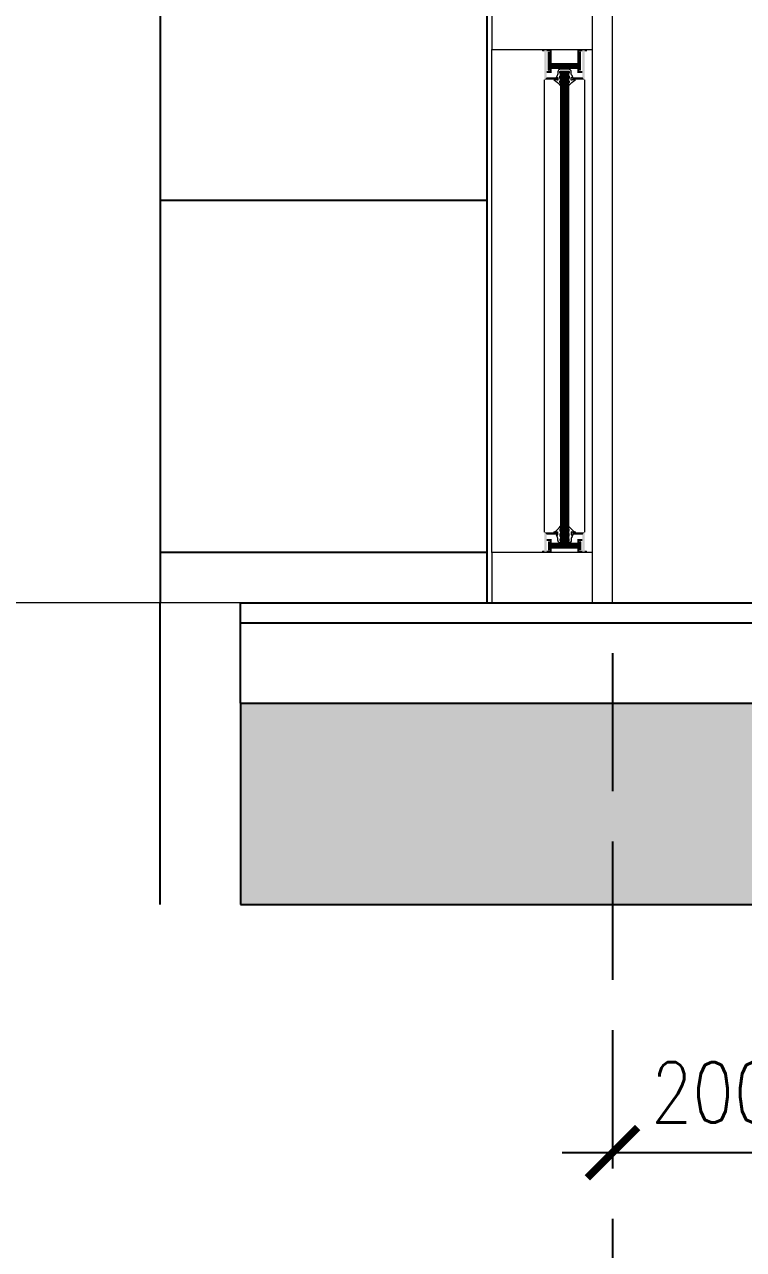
# Model space of a CAD drawing. Header units: inches. Extents: x -20583 to 399182, y -24453 to 525552.
# Drawn here: x 21750 to 22465, y 18219 to 19437 of the extents above; entities that cross this region are included whole.
import ezdxf

# ---------------------------------------------------------------- set-up
doc = ezdxf.new("R2010")
doc.units = ezdxf.units.IN
doc.header["$LTSCALE"] = 1000
doc.header["$MEASUREMENT"] = 0
doc.header["$PDMODE"] = 35
for name, pattern in [('DASHED', [0.75, 0.5, -0.25]), ('HIDDEN', [0.375, 0.25, -0.125]), ('HIDDEN2', [0.1875, 0.125, -0.0625])]:
    doc.linetypes.add(name, pattern=pattern)
for name, color, linetype in [('A-DIM', 9, 'Continuous'), ('A-Hidden', 8, 'HIDDEN'), ('Layer1', 1, 'Continuous'), ('Layer3', 3, 'Continuous'), ('Layer7', 8, 'Continuous')]:
    doc.layers.add(name, color=color, linetype=linetype)
for name, color, linetype, lineweight in [('A-FLOR-SLAB', 7, 'Continuous', 40), ('A-GLAZ', 134, 'Continuous', 18), ('A-RNDR-ALUM', 1, 'Continuous', 9), ('A-RNDR-PLST', 1, 'Continuous', 9), ('A-RNDR-PT36', 253, 'Continuous', 20)]:
    doc.layers.add(name, color=color, linetype=linetype, lineweight=lineweight)
doc.styles.add('ZZ-Dim All', font='romans.shx', dxfattribs={"width": 0.8})
doc.dimstyles.new('DIM-100', dxfattribs={"dimscale": 50, "dimtxt": 1.25, "dimasz": 1, "dimexe": 1, "dimexo": 1, "dimgap": 0.6, "dimtad": 1, "dimdec": 0, "dimrnd": 5, "dimdsep": 46, "dimtxsty": 'ZZ-Dim All', "dimblk1": 'ARCHTICK', "dimblk2": 'ARCHTICK', "dimsah": 1, "dimcen": 1, "dimdle": 1, "dimclrd": 256, "dimclre": 8, "dimclrt": 256, "dimazin": 2, "dimtfac": 1, "dimtdec": 0, "dimtix": 1, "dimtmove": 2, "dimatfit": 2, "dimfxl": 0.1, "dimtolj": 1, "dimtzin": 0, "dimlwd": -1, "dimlwe": -1, "dimarcsym": 0})

# ---------------------------------------------------------------- blocks, each defined once
blk = doc.blocks.new('GLAZ-5')
at = {"layer": 'A-GLAZ'}
for p, q in [((-26.3, 528.5, 0), (-26.3, 58.5, 0)), ((-24.9, 528.5, 0), (-24.9, 58.5, 0)), ((-23.6, 528.5, 0), (-23.6, 58.5, 0)), ((-22.3, 528.5, 0), (-22.3, 58.5, 0)), ((-20.9, 528.5, 0), (-20.9, 58.5, 0)), ((-19.6, 528.5, 0), (-19.6, 58.5, 0)), ((-18.3, 528.5, 0), (-18.3, 58.5, 0))]:
    blk.add_line(p, q, dxfattribs=at)
at = {"layer": 'A-RNDR-ALUM'}
for p, q in [((-50, 50, 0), (-50, 550, 0)), ((50, 50, 0), (50, 550, 0)), ((-38.2, 547.4, 0), (-37.5, 547.4, 0)), ((-38.2, 529.4, 0), (-38.2, 547.4, 0)), ((-38.2, 547.4, 0), (-37.5, 547.4, 0)), ((-38.2, 529.4, 0), (-38.2, 547.4, 0)), ((-37.5, 529.4, 0), (-37.5, 547.4, 0)), ((-37.5, 529.4, 0), (-37.5, 547.4, 0)), ((-36, 547.4, 0), (-35.3, 547.4, 0)), ((-36, 547.4, 0), (-35.3, 547.4, 0)), ((-6.4, 547.4, 0), (-7.1, 547.4, 0)), ((-7.1, 529.4, 0), (-7.1, 547.4, 0)), ((-6.4, 547.4, 0), (-7.1, 547.4, 0)), ((-7.1, 529.4, 0), (-7.1, 547.4, 0)), ((-6.4, 529.4, 0), (-6.4, 547.4, 0)), ((-6.4, 529.4, 0), (-6.4, 547.4, 0)), ((-38.2, 529.4, 0), (-37.5, 529.4, 0)), ((-38.2, 529.4, 0), (-37.5, 529.4, 0)), ((-37.5, 535.7, 0), (-7.1, 535.7, 0)), ((-37.5, 535.7, 0), (-7.1, 535.7, 0)), ((-37.5, 534.6, 0), (-7.1, 534.6, 0)), ((-37.5, 534.6, 0), (-7.1, 534.6, 0)), ((-37.5, 533.4, 0), (-7.1, 533.4, 0)), ((-37.5, 533.4, 0), (-7.1, 533.4, 0)), ((-37.5, 532.2, 0), (-7.1, 532.2, 0)), ((-37.5, 532.2, 0), (-7.1, 532.2, 0)), ((-37.5, 531.1, 0), (-7.1, 531.1, 0)), ((-37.5, 531.1, 0), (-7.1, 531.1, 0)), ((-36, 529.4, 0), (-35.3, 529.4, 0)), ((-36, 529.4, 0), (-35.3, 529.4, 0)), ((-6.4, 529.4, 0), (-7.1, 529.4, 0)), ((-6.4, 529.4, 0), (-7.1, 529.4, 0)), ((-38.2, 60.6, 0), (-37.5, 60.6, 0)), ((-38.2, 60.6, 0), (-38.2, 52.6, 0)), ((-38.2, 60.6, 0), (-37.5, 60.6, 0)), ((-38.2, 60.6, 0), (-38.2, 52.6, 0)), ((-38.2, 52.6, 0), (-37.5, 52.6, 0)), ((-38.2, 52.6, 0), (-37.5, 52.6, 0)), ((-37.5, 60.6, 0), (-37.5, 52.6, 0)), ((-37.5, 60.6, 0), (-37.5, 52.6, 0)), ((-37.5, 59, 0), (-7.1, 59, 0)), ((-37.5, 59, 0), (-7.1, 59, 0)), ((-37.5, 57.8, 0), (-7.1, 57.8, 0)), ((-37.5, 57.8, 0), (-7.1, 57.8, 0)), ((-37.5, 56.6, 0), (-7.1, 56.6, 0)), ((-37.5, 56.6, 0), (-7.1, 56.6, 0)), ((-37.5, 55.5, 0), (-7.1, 55.5, 0)), ((-37.5, 55.5, 0), (-7.1, 55.5, 0)), ((-37.5, 54.3, 0), (-7.1, 54.3, 0)), ((-37.5, 54.3, 0), (-7.1, 54.3, 0)), ((-36, 60.6, 0), (-35.3, 60.6, 0)), ((-36, 60.6, 0), (-35.3, 60.6, 0)), ((-36, 52.6, 0), (-35.3, 52.6, 0)), ((-36, 52.6, 0), (-35.3, 52.6, 0)), ((-6.4, 60.6, 0), (-7.1, 60.6, 0)), ((-7.1, 60.6, 0), (-7.1, 52.6, 0)), ((-6.4, 60.6, 0), (-7.1, 60.6, 0)), ((-7.1, 60.6, 0), (-7.1, 52.6, 0)), ((-6.4, 52.6, 0), (-7.1, 52.6, 0)), ((-6.4, 52.6, 0), (-7.1, 52.6, 0)), ((-6.4, 60.6, 0), (-6.4, 52.6, 0)), ((-6.4, 60.6, 0), (-6.4, 52.6, 0))]:
    blk.add_line(p, q, dxfattribs=at)
for points in [[(-50, 600), (50, 600), (50, 550), (-50, 550)], [(-50, 50), (50, 50), (50, 0), (-50, 0)]]:
    blk.add_lwpolyline(points, close=True, dxfattribs=at)
at = {"layer": 'A-RNDR-ALUM', "const_width": 0.928, "elevation": 0}
for points in [[(-43.7, 548.6, -0.414214), (-44.2, 549.1)], [(-43.7, 548.6, -0.414214), (-44.2, 549.1)], [(-0.7, 548.6, 0.414214), (-0.2, 549.1)], [(-0.7, 548.6, 0.414214), (-0.2, 549.1)], [(-43.7, 51.4, 0.414214), (-44.2, 50.9)], [(-43.7, 51.4, 0.414214), (-44.2, 50.9)], [(-0.7, 51.4, -0.414214), (-0.2, 50.9)], [(-0.7, 51.4, -0.414214), (-0.2, 50.9)]]:
    blk.add_lwpolyline(points, format="xyb", dxfattribs=at)
at = {"layer": 'A-RNDR-ALUM', "elevation": 0}
for points in [[(-14, 522.4), (-15.6, 522.4), (-15.6, 519.5, -0.015553), (-14.8, 520), (-11.6, 520, 0.104304), (-18.3, 513.9), (-18.3, 516.5, -0.016036), (-17.6, 517.2), (-17.6, 518.5), (-18.3, 519.1), (-18.3, 522), (-17.6, 521.3), (-17.6, 523.7), (-18.3, 524.3), (-18.3, 527.2), (-17.6, 526.5), (-17.6, 527.8, 0.414214), (-18.3, 528.5), (-26.3, 528.5, 0.414214), (-26.9, 527.8), (-26.9, 526.5), (-26.3, 527.2), (-26.3, 524.3), (-26.9, 523.7), (-26.9, 521.3), (-26.3, 522), (-26.3, 519.1), (-26.9, 518.5), (-26.9, 517.2, -0.016036), (-26.3, 516.5), (-26.3, 513.9, 0.104304), (-33, 520), (-29.8, 520, -0.015553), (-28.9, 519.5), (-28.9, 522.4), (-30.6, 522.4, 0.021646), (-28.9, 525.9), (-28.9, 527.8, -0.414214), (-26.3, 530.5), (-18.3, 530.5, -0.414214), (-15.6, 527.8), (-15.6, 525.9, 0.021646)], [(-14, 67.6), (-15.6, 67.6), (-15.6, 70.5, 0.015553), (-14.8, 70), (-11.6, 70, -0.104304), (-18.3, 76.1), (-18.3, 73.5, 0.016036), (-17.6, 72.8), (-17.6, 71.5), (-18.3, 70.9), (-18.3, 68), (-17.6, 68.7), (-17.6, 66.3), (-18.3, 65.7), (-18.3, 62.8), (-17.6, 63.5), (-17.6, 62.2, -0.414214), (-18.3, 61.5), (-26.3, 61.5, -0.414214), (-26.9, 62.2), (-26.9, 63.5), (-26.3, 62.8), (-26.3, 65.7), (-26.9, 66.3), (-26.9, 68.7), (-26.3, 68), (-26.3, 70.9), (-26.9, 71.5), (-26.9, 72.8, 0.016036), (-26.3, 73.5), (-26.3, 76.1, -0.104304), (-33, 70), (-29.8, 70, 0.015553), (-28.9, 70.5), (-28.9, 67.6), (-30.6, 67.6, -0.021646), (-28.9, 64.1), (-28.9, 62.2, 0.414214), (-26.3, 59.5), (-18.3, 59.5, 0.414214), (-15.6, 62.2), (-15.6, 64.1, -0.021646)]]:
    blk.add_lwpolyline(points, format="xyb", close=True, dxfattribs=at)
at = {"layer": 'A-RNDR-ALUM'}
for points in [[(-44.6, 550, 0), (-44.6, 549.1, 0), (-42.2, 550, 0), (-43.7, 549.1, 0)], [(-44.6, 550, 0), (-44.6, 549.1, 0), (-42.2, 550, 0), (-43.7, 549.1, 0)], [(-42.2, 550, 0), (-43.7, 549.1, 0), (-42.2, 548.2, 0), (-43.7, 548.2, 0)], [(-42.2, 550, 0), (-43.7, 549.1, 0), (-42.2, 548.2, 0), (-43.7, 548.2, 0)], [(-36.9, 548.2, 0), (-35, 550, 0), (-39.8, 548.2, 0), (-39.8, 550, 0)], [(-36.9, 548.2, 0), (-35, 550, 0), (-39.8, 548.2, 0), (-39.8, 550, 0)], [(-36.9, 536, 0), (-35, 536, 0), (-36.9, 548.2, 0), (-35, 550, 0)], [(-36.9, 536, 0), (-35, 536, 0), (-36.9, 548.2, 0), (-35, 550, 0)], [(-7.5, 548.2, 0), (-9.4, 550, 0), (-4.6, 548.2, 0), (-4.6, 550, 0)], [(-7.5, 536, 0), (-9.4, 536, 0), (-7.5, 548.2, 0), (-9.4, 550, 0)], [(-7.5, 536, 0), (-9.4, 536, 0), (-7.5, 548.2, 0), (-9.4, 550, 0)], [(-7.5, 548.2, 0), (-9.4, 550, 0), (-4.6, 548.2, 0), (-4.6, 550, 0)], [(-2.2, 550, 0), (-0.7, 549.1, 0), (-2.2, 548.2, 0), (-0.7, 548.2, 0)], [(0.2, 550, 0), (0.2, 549.1, 0), (-2.2, 550, 0), (-0.7, 549.1, 0)], [(-2.2, 550, 0), (-0.7, 549.1, 0), (-2.2, 548.2, 0), (-0.7, 548.2, 0)], [(0.2, 550, 0), (0.2, 549.1, 0), (-2.2, 550, 0), (-0.7, 549.1, 0)], [(-39.8, 526.7, 0), (-39.8, 528.6, 0), (-35, 526.7, 0), (-36.9, 528.6, 0)], [(-39.8, 526.7, 0), (-39.8, 528.6, 0), (-35, 526.7, 0), (-36.9, 528.6, 0)], [(-36.9, 530.7, 0), (-35, 530.7, 0), (-36.9, 528.6, 0), (-35, 526.7, 0)], [(-36.9, 530.7, 0), (-35, 530.7, 0), (-36.9, 528.6, 0), (-35, 526.7, 0)], [(-7.5, 530.7, 0), (-9.4, 530.7, 0), (-7.5, 528.6, 0), (-9.4, 526.7, 0)], [(-7.5, 530.7, 0), (-9.4, 530.7, 0), (-7.5, 528.6, 0), (-9.4, 526.7, 0)], [(-4.6, 526.7, 0), (-4.6, 528.6, 0), (-9.4, 526.7, 0), (-7.5, 528.6, 0)], [(-4.6, 526.7, 0), (-4.6, 528.6, 0), (-9.4, 526.7, 0), (-7.5, 528.6, 0)], [(-40.6, 522.4, 0), (-40.6, 521.2, 0), (-29.9, 522.4, 0), (-29.9, 521.2, 0)], [(-40.6, 522.4, 0), (-40.6, 521.2, 0), (-29.9, 522.4, 0), (-29.9, 521.2, 0)], [(-40.6, 521.2, 0), (-40.6, 520, 0), (-29.9, 521.2, 0), (-29.9, 520, 0)], [(-40.6, 521.2, 0), (-40.6, 520, 0), (-29.9, 521.2, 0), (-29.9, 520, 0)], [(-4.3, 522.4, 0), (-4.3, 521.2, 0), (-15.1, 522.4, 0), (-15.1, 521.2, 0)], [(-4.3, 522.4, 0), (-4.3, 521.2, 0), (-15.1, 522.4, 0), (-15.1, 521.2, 0)], [(-4.3, 521.2, 0), (-4.3, 520, 0), (-15.1, 521.2, 0), (-15.1, 520, 0)], [(-4.3, 521.2, 0), (-4.3, 520, 0), (-15.1, 521.2, 0), (-15.1, 520, 0)], [(-40.6, 68.8, 0), (-40.6, 70, 0), (-29.9, 68.8, 0), (-29.9, 70, 0)], [(-40.6, 68.8, 0), (-40.6, 70, 0), (-29.9, 68.8, 0), (-29.9, 70, 0)], [(-40.6, 67.6, 0), (-40.6, 68.8, 0), (-29.9, 67.6, 0), (-29.9, 68.8, 0)], [(-40.6, 67.6, 0), (-40.6, 68.8, 0), (-29.9, 67.6, 0), (-29.9, 68.8, 0)], [(-39.8, 63.3, 0), (-39.8, 61.5, 0), (-35, 63.3, 0), (-36.9, 61.5, 0)], [(-39.8, 63.3, 0), (-39.8, 61.5, 0), (-35, 63.3, 0), (-36.9, 61.5, 0)], [(-36.9, 59.3, 0), (-35, 59.3, 0), (-36.9, 61.5, 0), (-35, 63.3, 0)], [(-36.9, 59.3, 0), (-35, 59.3, 0), (-36.9, 61.5, 0), (-35, 63.3, 0)], [(-4.3, 68.8, 0), (-4.3, 70, 0), (-15.1, 68.8, 0), (-15.1, 70, 0)], [(-4.3, 68.8, 0), (-4.3, 70, 0), (-15.1, 68.8, 0), (-15.1, 70, 0)], [(-4.3, 67.6, 0), (-4.3, 68.8, 0), (-15.1, 67.6, 0), (-15.1, 68.8, 0)], [(-4.3, 67.6, 0), (-4.3, 68.8, 0), (-15.1, 67.6, 0), (-15.1, 68.8, 0)], [(-4.6, 63.3, 0), (-4.6, 61.5, 0), (-9.4, 63.3, 0), (-7.5, 61.5, 0)], [(-7.5, 59.3, 0), (-9.4, 59.3, 0), (-7.5, 61.5, 0), (-9.4, 63.3, 0)], [(-4.6, 63.3, 0), (-4.6, 61.5, 0), (-9.4, 63.3, 0), (-7.5, 61.5, 0)], [(-7.5, 59.3, 0), (-9.4, 59.3, 0), (-7.5, 61.5, 0), (-9.4, 63.3, 0)], [(-44.6, 50, 0), (-44.6, 50.9, 0), (-42.2, 50, 0), (-43.7, 50.9, 0)], [(-44.6, 50, 0), (-44.6, 50.9, 0), (-42.2, 50, 0), (-43.7, 50.9, 0)], [(-42.2, 50, 0), (-43.7, 50.9, 0), (-42.2, 51.8, 0), (-43.7, 51.8, 0)], [(-42.2, 50, 0), (-43.7, 50.9, 0), (-42.2, 51.8, 0), (-43.7, 51.8, 0)], [(-36.9, 51.8, 0), (-35, 50, 0), (-39.8, 51.8, 0), (-39.8, 50, 0)], [(-36.9, 51.8, 0), (-35, 50, 0), (-39.8, 51.8, 0), (-39.8, 50, 0)], [(-36.9, 54, 0), (-35, 54, 0), (-36.9, 51.8, 0), (-35, 50, 0)], [(-36.9, 54, 0), (-35, 54, 0), (-36.9, 51.8, 0), (-35, 50, 0)], [(-7.5, 54, 0), (-9.4, 54, 0), (-7.5, 51.8, 0), (-9.4, 50, 0)], [(-7.5, 54, 0), (-9.4, 54, 0), (-7.5, 51.8, 0), (-9.4, 50, 0)], [(-7.5, 51.8, 0), (-9.4, 50, 0), (-4.6, 51.8, 0), (-4.6, 50, 0)], [(-7.5, 51.8, 0), (-9.4, 50, 0), (-4.6, 51.8, 0), (-4.6, 50, 0)], [(-2.2, 50, 0), (-0.7, 50.9, 0), (-2.2, 51.8, 0), (-0.7, 51.8, 0)], [(-2.2, 50, 0), (-0.7, 50.9, 0), (-2.2, 51.8, 0), (-0.7, 51.8, 0)], [(0.2, 50, 0), (0.2, 50.9, 0), (-2.2, 50, 0), (-0.7, 50.9, 0)], [(0.2, 50, 0), (0.2, 50.9, 0), (-2.2, 50, 0), (-0.7, 50.9, 0)]]:
    blk.add_solid(points, dxfattribs=at)
for points in [[(-42.2, 520, 0), (-39.8, 522.4, 0), (-42.2, 550, 0), (-39.8, 550, 0)], [(-42.2, 520, 0), (-39.8, 522.4, 0), (-42.2, 550, 0), (-39.8, 550, 0)], [(-4.6, 522.4, 0), (-2.2, 520, 0), (-4.6, 550, 0), (-2.2, 550, 0)], [(-4.6, 522.4, 0), (-2.2, 520, 0), (-4.6, 550, 0), (-2.2, 550, 0)], [(-42.2, 520, 0), (-39.8, 522.4, 0), (-40.1, 520, 0), (-40.1, 522.4, 0)], [(-42.2, 520, 0), (-39.8, 522.4, 0), (-40.1, 520, 0), (-40.1, 522.4, 0)], [(-2.2, 520, 0), (-4.6, 522.4, 0), (-4.3, 520, 0), (-4.3, 522.4, 0)], [(-2.2, 520, 0), (-4.6, 522.4, 0), (-4.3, 520, 0), (-4.3, 522.4, 0)], [(-42.2, 70, 0), (-39.8, 67.6, 0), (-42.2, 50, 0), (-39.8, 50, 0)], [(-42.2, 70, 0), (-39.8, 67.6, 0), (-40.1, 70, 0), (-40.1, 67.6, 0)], [(-42.2, 70, 0), (-39.8, 67.6, 0), (-42.2, 50, 0), (-39.8, 50, 0)], [(-42.2, 70, 0), (-39.8, 67.6, 0), (-40.1, 70, 0), (-40.1, 67.6, 0)], [(-4.6, 67.6, 0), (-2.2, 70, 0), (-4.6, 50, 0), (-2.2, 50, 0)], [(-2.2, 70, 0), (-4.6, 67.6, 0), (-4.3, 70, 0), (-4.3, 67.6, 0)], [(-4.6, 67.6, 0), (-2.2, 70, 0), (-4.6, 50, 0), (-2.2, 50, 0)], [(-2.2, 70, 0), (-4.6, 67.6, 0), (-4.3, 70, 0), (-4.3, 67.6, 0)]]:
    blk.add_trace(points, dxfattribs=at)
at = {"layer": 'A-RNDR-PT36'}
for p, q in [((-42.2, 520, 0), (-42.2, 70, 0)), ((-2.2, 70, 0), (-2.2, 520, 0))]:
    blk.add_line(p, q, dxfattribs=at)
blk = doc.blocks.new('_ARCHTICK')
at = {"color": 0, "linetype": 'ByBlock', "const_width": 0.15}
blk.add_lwpolyline([(-0.5, -0.5), (0.5, 0.5)], dxfattribs=at)
blk = doc.blocks.new('*D324')
at = {"layer": 'A-DIM', "color": 8, "linetype": 'HIDDEN2', "transparency": 16777216}
for p, q in [((22535, 18979.5), (22535, 18265.2)), ((22335, 18799.6), (22335, 18265.2))]:
    blk.add_line(p, q, dxfattribs=at)
at = {"layer": 'A-DIM', "transparency": 16777216}
blk.add_line((22585, 18315.2), (22285, 18315.2), dxfattribs=at)
at = {"layer": 'Defpoints', "color": 0, "transparency": 16777216}
for p in [(22535, 19029.5, 0), (22335, 18849.6, 0), (22335, 18315.2)]:
    blk.add_point(p, dxfattribs=at)
at = {"layer": 'A-DIM', "transparency": 16777216, "xscale": 50, "yscale": 50, "zscale": 50, "rotation": 180}
blk.add_blockref('_ARCHTICK', (22335, 18315.2), dxfattribs=at)
at = {"layer": 'A-DIM', "transparency": 16777216, "xscale": 50, "yscale": 50, "zscale": 50}
blk.add_blockref('_ARCHTICK', (22535, 18315.2), dxfattribs=at)
at = {"layer": 'A-DIM', "color": 3, "transparency": 16777216, "insert": (22435, 18375.2), "char_height": 60, "attachment_point": 5, "style": 'ZZ-Dim All'}
blk.add_mtext('\\A1;200', dxfattribs=at)
blk = doc.blocks.new('*D357')
at = {"layer": 'A-DIM', "color": 8, "linetype": 'HIDDEN2', "transparency": 16777216}
for p, q in [((28290, 18992), (28290, 18128.8)), ((22335, 18812), (22335, 18128.8))]:
    blk.add_line(p, q, dxfattribs=at)
at = {"layer": 'A-DIM', "transparency": 16777216}
blk.add_line((22285, 18178.8), (28340, 18178.8), dxfattribs=at)
at = {"layer": 'Defpoints', "color": 0, "transparency": 16777216}
for p in [(28290, 19042, 0), (22335, 18862, 0), (28290, 18178.8)]:
    blk.add_point(p, dxfattribs=at)
at = {"layer": 'A-DIM', "transparency": 16777216, "xscale": 50, "yscale": 50, "zscale": 50, "rotation": 180}
blk.add_blockref('_ARCHTICK', (22335, 18178.8), dxfattribs=at)
at = {"layer": 'A-DIM', "transparency": 16777216, "xscale": 50, "yscale": 50, "zscale": 50}
blk.add_blockref('_ARCHTICK', (28290, 18178.8), dxfattribs=at)
at = {"layer": 'A-DIM', "color": 3, "transparency": 16777216, "insert": (25312.5, 18238.8), "char_height": 60, "attachment_point": 5, "style": 'ZZ-Dim All'}
blk.add_mtext('\\A1;5955', dxfattribs=at)

msp = doc.modelspace()

# ---------------------------------------------------------------- hatches: boundary and pattern name
at = {"layer": 'Layer7'}
h = msp.add_hatch(dxfattribs=at)
h.set_pattern_fill('AR-CONC', color=256, scale=10, style=0)
h.set_pattern_definition([(50, (-18532.32, 29239.3), (71.72602, -6.27521), [7.5, -82.5]), (355, (-18532.32, 29239.3), (-13.87513, 75.21921), [6, -66]), (100.4514, (-18526.34, 29238.78), (57.85094, 68.94395), [6.37402, -70.11421]), (46.1842, (-18532.32, 29259.3), (106.7241, -16.5519), [11.25, -123.75]), (96.6356, (-18523.43, 29257.92), (93.46627, 97.41179), [9.56103, -105.1713]), (351.1842, (-18532.32, 29259.3), (93.4662, 97.41186), [9, -99]), (21, (-18522.32, 29254.3), (59.690705, -40.26189), [7.5, -82.5]), (326, (-18522.32, 29254.3), (24.33153, 72.515), [6, -66]), (71.4514, (-18517.346, 29250.95), (84.02226, 32.25305), [6.37402, -70.11421]), (37.5, (-18532.32, 29239.302), (1.215986, 33.289385), [0, -65.2, 0, -67, 0, -66.25]), (7.5, (-18532.32, 29239.302), (26.306954, 39.44117), [0, -38.2, 0, -63.7, 0, -25.25]), (327.5, (-18554.62, 29239.302), (53.382244, -2.255487), [0, -25, 0, -78, 0, -103.5]), (317.5, (-18564.62, 29239.302), (58.318617, 10.0105), [0, -32.5, 0, -51.8, 0, -73.5])])
h.paths.add_polyline_path([(28510.1, 18562.1), (28510.1, 18762.1), (21965, 18762.1), (21965, 18562.1)])

# ---------------------------------------------------------------- linework, layer by layer
at = {"layer": 'A-Hidden', "linetype": 'DASHED', "lineweight": 0, "ltscale": 10}
msp.add_line((30642, 18862.1, 0), (17361.9, 18862.1, 0), dxfattribs=at)
at = {"layer": 'A-RNDR-PLST', "color": 1, "ltscale": 0.03}
msp.add_line((22335, 18862.1, 0), (22335, 22312.1, 0), dxfattribs=at)
at = {"layer": 'Layer1'}
for p, q in [((22210, 22312.1, 0), (22210, 18862.1, 0)), ((21885, 21012.1, 0), (21885, 18862.1, 0)), ((22210, 19262.1, 0), (21885, 19262.1, 0)), ((22210, 18912.1, 0), (21885, 18912.1, 0)), ((21965, 18862.1, 0), (28310, 18862.1, 0)), ((21965, 18842.1, 0), (28310, 18842.1, 0))]:
    msp.add_line(p, q, dxfattribs=at)
at = {"layer": 'Layer1', "elevation": 0}
for points in [[(21885, 18562.1), (21885, 18862.1)], [(21965, 18762.1), (21965, 18862.1)]]:
    msp.add_lwpolyline(points, dxfattribs=at)
at = {"layer": 'Layer3'}
for p, q in [((21965, 18762.1, 0), (28510.1, 18762.1, 0)), ((21965, 18562.1, 0), (28510.1, 18562.1, 0))]:
    msp.add_line(p, q, dxfattribs=at)
at = {"layer": 'Layer3', "elevation": 0}
msp.add_lwpolyline([(21965, 18762.1), (21965, 18562.1)], dxfattribs=at)
msp.add_lwpolyline([(21965, 18762.1), (21965, 18562.1)], dxfattribs=at)

# ---------------------------------------------------------------- block references
at = {"layer": 'A-FLOR-SLAB', "extrusion": (0, 0, -1), "zscale": -1}
msp.add_blockref('GLAZ-5', (-22265, 18862.1, 0), dxfattribs=at)

# ---------------------------------------------------------------- dimensions: what is measured, and where the dimension line sits
at = {"layer": 'A-DIM'}
for base, p1, p2, picture, middle in [((28290, 18178.8, 0), (22335, 18862, 0), (28290, 19042, 0), '*D357', (25312.5, 18238.8, 0)), ((22335, 18315.2, 0), (22535, 19029.5, 0), (22335, 18849.6, 0), '*D324', (22435, 18375.2, 0))]:
    dim = msp.add_linear_dim(base=base, p1=p1, p2=p2, dimstyle='DIM-100', override={"dimtxt": 1.2, "dimclrt": 3}, dxfattribs=at)
    dim.commit()
    dim.dimension.update_dxf_attribs({"geometry": picture, "text_midpoint": middle})

doc.saveas('drawing.dxf')
